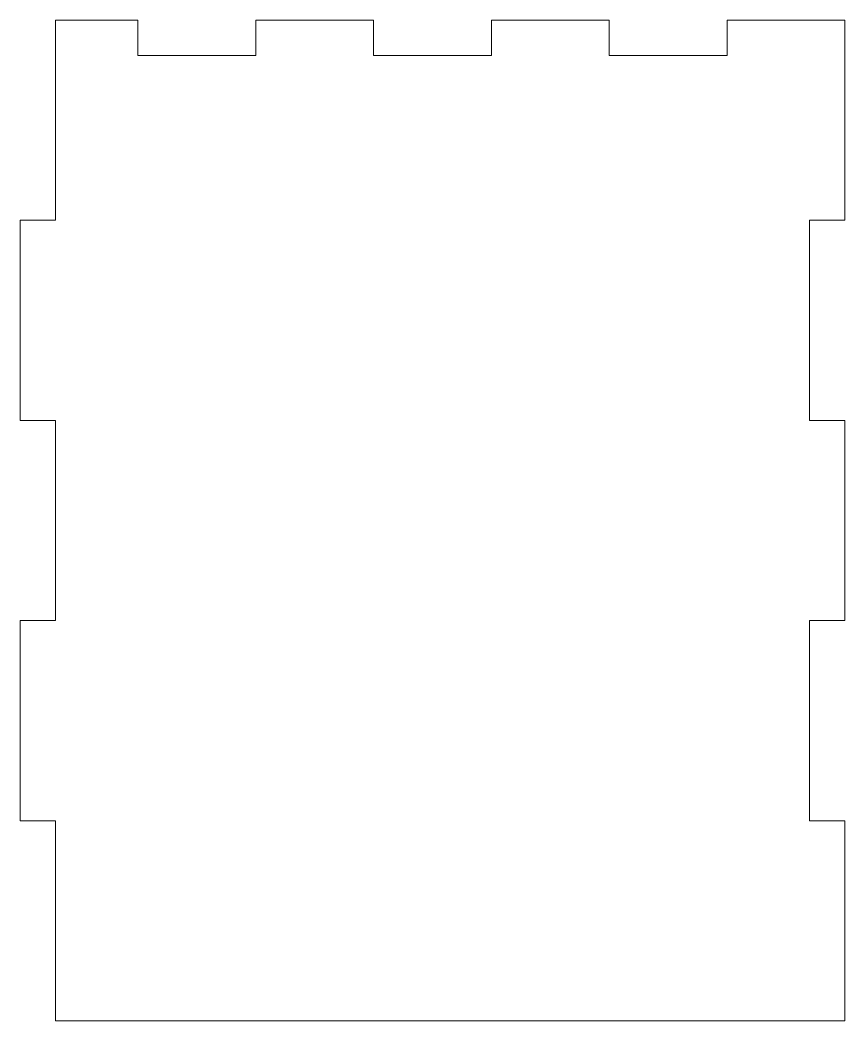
# Model space of a CAD drawing. Header units: millimetres. Extents: x 0 to 140, y 0 to 170.
import ezdxf

# ---------------------------------------------------------------- set-up
doc = ezdxf.new("R2010")
doc.units = ezdxf.units.MM
doc.layers.add('poly', color=7, linetype='CONTINUOUS', lineweight=0)

msp = doc.modelspace()

# ---------------------------------------------------------------- linework, layer by layer
at = {"layer": 'poly'}
msp.add_lwpolyline([(6, 0), (140, 0), (140, 34), (134, 34), (134, 68), (140, 68), (140, 102), (134, 102), (134, 136), (140, 136), (140, 170), (120, 170), (120, 164), (100, 164), (100, 170), (80, 170), (80, 164), (60, 164), (60, 170), (40, 170), (40, 164), (20, 164), (20, 170), (6, 170), (6, 136), (0, 136), (0, 102), (6, 102), (6, 68), (0, 68), (0, 34), (6, 34), (6, 0)], dxfattribs=at)

doc.saveas('drawing.dxf')
